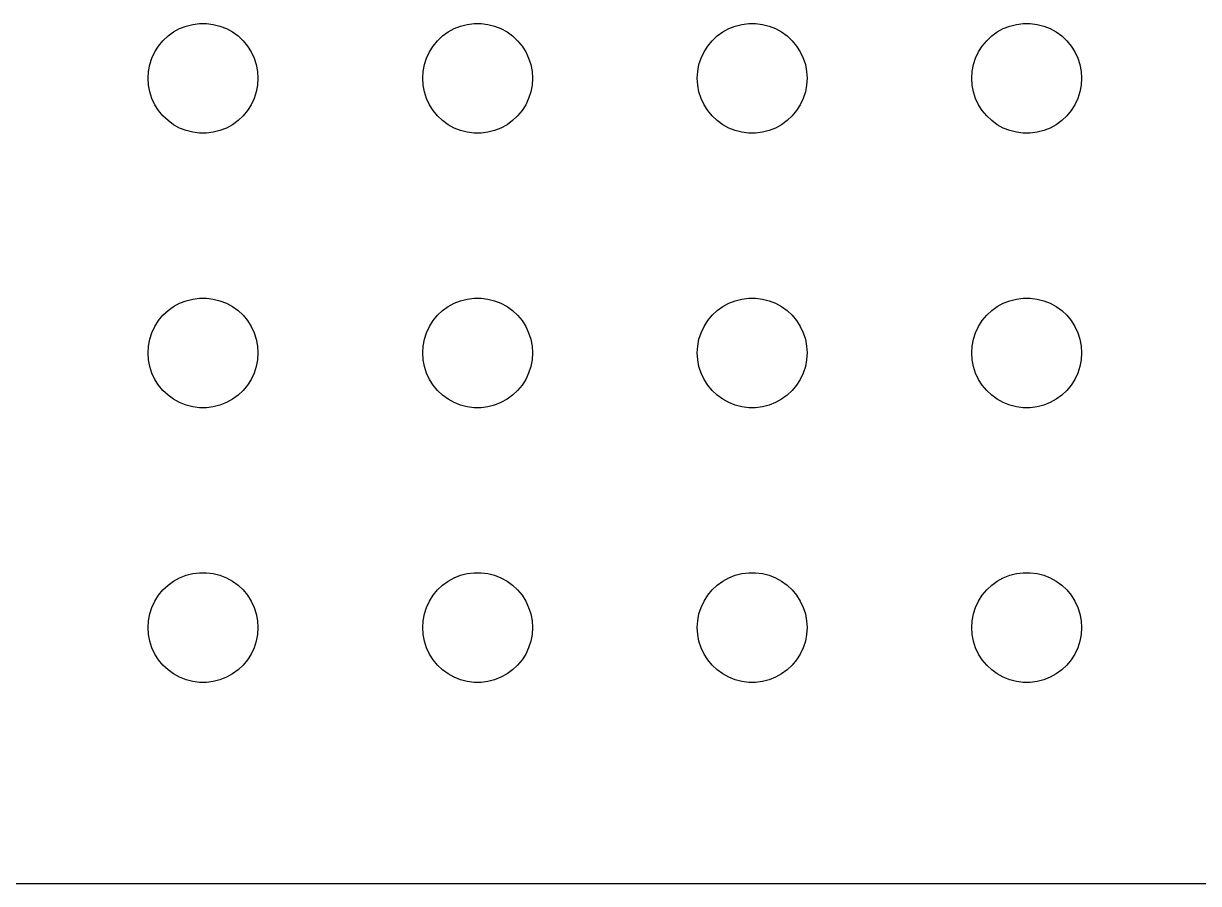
# Model space of a CAD drawing. Header units: metres. Extents: x -134 to 134, y 518 to 1078.
# Drawn here: x -102.4 to -70.31, y 974.01 to 997.5 of the extents above; entities that cross this region are included whole.
import ezdxf

# ---------------------------------------------------------------- set-up
doc = ezdxf.new("R2010")
doc.units = ezdxf.units.M

msp = doc.modelspace()

# ---------------------------------------------------------------- linework, layer by layer
for p, q in [((-98.4561, 997.156), (-98.3037, 997.266)), ((-98.3037, 997.266), (-98.1387, 997.357)), ((-98.1387, 997.357), (-97.9635, 997.427)), ((-97.9635, 997.427), (-97.7811, 997.473)), ((-97.7811, 997.473), (-97.5942, 997.497)), ((-97.5942, 997.497), (-97.4058, 997.497)), ((-97.4058, 997.497), (-97.2189, 997.473)), ((-97.2189, 997.473), (-97.0365, 997.427)), ((-97.0365, 997.427), (-96.8613, 997.357)), ((-96.8613, 997.357), (-96.6963, 997.266)), ((-96.6963, 997.266), (-96.5439, 997.156)), ((-90.9561, 997.156), (-90.8037, 997.266)), ((-90.8037, 997.266), (-90.6387, 997.357)), ((-90.6387, 997.357), (-90.4635, 997.427)), ((-90.4635, 997.427), (-90.2811, 997.473)), ((-90.2811, 997.473), (-90.0942, 997.497)), ((-90.0942, 997.497), (-89.9058, 997.497)), ((-89.9058, 997.497), (-89.7189, 997.473)), ((-89.7189, 997.473), (-89.5365, 997.427)), ((-89.5365, 997.427), (-89.3613, 997.357)), ((-89.3613, 997.357), (-89.1963, 997.266)), ((-89.1963, 997.266), (-89.0439, 997.156)), ((-83.4561, 997.156), (-83.3037, 997.266)), ((-83.3037, 997.266), (-83.1387, 997.357)), ((-83.1387, 997.357), (-82.9635, 997.427)), ((-82.9635, 997.427), (-82.7811, 997.473)), ((-82.7811, 997.473), (-82.5942, 997.497)), ((-82.5942, 997.497), (-82.4058, 997.497)), ((-82.4058, 997.497), (-82.2189, 997.473)), ((-82.2189, 997.473), (-82.0365, 997.427)), ((-82.0365, 997.427), (-81.8613, 997.357)), ((-81.8613, 997.357), (-81.6963, 997.266)), ((-81.6963, 997.266), (-81.5439, 997.156)), ((-75.9561, 997.156), (-75.8037, 997.266)), ((-75.8037, 997.266), (-75.6387, 997.357)), ((-75.6387, 997.357), (-75.4635, 997.427)), ((-75.4635, 997.427), (-75.2811, 997.473)), ((-75.2811, 997.473), (-75.0942, 997.497)), ((-75.0942, 997.497), (-74.9058, 997.497)), ((-74.9058, 997.497), (-74.7189, 997.473)), ((-74.7189, 997.473), (-74.5365, 997.427)), ((-74.5365, 997.427), (-74.3613, 997.357)), ((-74.3613, 997.357), (-74.1963, 997.266)), ((-74.1963, 997.266), (-74.0439, 997.156)), ((-98.7135, 996.882), (-98.5934, 997.027)), ((-98.5934, 997.027), (-98.4561, 997.156)), ((-96.5439, 997.156), (-96.4065, 997.027)), ((-96.4065, 997.027), (-96.2865, 996.882)), ((-91.2135, 996.882), (-91.0934, 997.027)), ((-91.0934, 997.027), (-90.9561, 997.156)), ((-89.0439, 997.156), (-88.9065, 997.027)), ((-88.9065, 997.027), (-88.7865, 996.882)), ((-83.7135, 996.882), (-83.5934, 997.027)), ((-83.5934, 997.027), (-83.4561, 997.156)), ((-81.5439, 997.156), (-81.4065, 997.027)), ((-81.4065, 997.027), (-81.2865, 996.882)), ((-76.2135, 996.882), (-76.0934, 997.027)), ((-76.0934, 997.027), (-75.9561, 997.156)), ((-74.0439, 997.156), (-73.9065, 997.027)), ((-73.9065, 997.027), (-73.7865, 996.882)), ((-98.8947, 996.552), (-98.8145, 996.723)), ((-98.8145, 996.723), (-98.7135, 996.882)), ((-96.2865, 996.882), (-96.1855, 996.723)), ((-96.1855, 996.723), (-96.1053, 996.552)), ((-91.3947, 996.552), (-91.3145, 996.723)), ((-91.3145, 996.723), (-91.2135, 996.882)), ((-88.7865, 996.882), (-88.6855, 996.723)), ((-88.6855, 996.723), (-88.6053, 996.552)), ((-83.8947, 996.552), (-83.8145, 996.723)), ((-83.8145, 996.723), (-83.7135, 996.882)), ((-81.2865, 996.882), (-81.1855, 996.723)), ((-81.1855, 996.723), (-81.1053, 996.552)), ((-76.3947, 996.552), (-76.3145, 996.723)), ((-76.3145, 996.723), (-76.2135, 996.882)), ((-73.7865, 996.882), (-73.6855, 996.723)), ((-73.6855, 996.723), (-73.6053, 996.552)), ((-98.9882, 996.188), (-98.9529, 996.373)), ((-98.9529, 996.373), (-98.8947, 996.552)), ((-96.1053, 996.552), (-96.0471, 996.373)), ((-96.0471, 996.373), (-96.0118, 996.188)), ((-91.4882, 996.188), (-91.4529, 996.373)), ((-91.4529, 996.373), (-91.3947, 996.552)), ((-88.6053, 996.552), (-88.5471, 996.373)), ((-88.5471, 996.373), (-88.5118, 996.188)), ((-83.9882, 996.188), (-83.9529, 996.373)), ((-83.9529, 996.373), (-83.8947, 996.552)), ((-81.1053, 996.552), (-81.0471, 996.373)), ((-81.0471, 996.373), (-81.0118, 996.188)), ((-76.4882, 996.188), (-76.4529, 996.373)), ((-76.4529, 996.373), (-76.3947, 996.552)), ((-73.6053, 996.552), (-73.5471, 996.373)), ((-73.5471, 996.373), (-73.5118, 996.188)), ((-99, 996), (-98.9882, 996.188)), ((-98.9882, 995.812), (-99, 996)), ((-96.0118, 996.188), (-96, 996)), ((-96, 996), (-96.0118, 995.812)), ((-91.5, 996), (-91.4882, 996.188)), ((-91.4882, 995.812), (-91.5, 996)), ((-88.5118, 996.188), (-88.5, 996)), ((-88.5, 996), (-88.5118, 995.812)), ((-84, 996), (-83.9882, 996.188)), ((-83.9882, 995.812), (-84, 996)), ((-81.0118, 996.188), (-81, 996)), ((-81, 996), (-81.0118, 995.812)), ((-76.5, 996), (-76.4882, 996.188)), ((-76.4882, 995.812), (-76.5, 996)), ((-73.5118, 996.188), (-73.5, 996)), ((-73.5, 996), (-73.5118, 995.812)), ((-98.9529, 995.627), (-98.9882, 995.812)), ((-98.8947, 995.448), (-98.9529, 995.627)), ((-96.0471, 995.627), (-96.1053, 995.448)), ((-96.0118, 995.812), (-96.0471, 995.627)), ((-91.4529, 995.627), (-91.4882, 995.812)), ((-91.3947, 995.448), (-91.4529, 995.627)), ((-88.5471, 995.627), (-88.6053, 995.448)), ((-88.5118, 995.812), (-88.5471, 995.627)), ((-83.9529, 995.627), (-83.9882, 995.812)), ((-83.8947, 995.448), (-83.9529, 995.627)), ((-81.0471, 995.627), (-81.1053, 995.448)), ((-81.0118, 995.812), (-81.0471, 995.627)), ((-76.4529, 995.627), (-76.4882, 995.812)), ((-76.3947, 995.448), (-76.4529, 995.627)), ((-73.5471, 995.627), (-73.6053, 995.448)), ((-73.5118, 995.812), (-73.5471, 995.627)), ((-98.8145, 995.277), (-98.8947, 995.448)), ((-96.1053, 995.448), (-96.1855, 995.277)), ((-91.3145, 995.277), (-91.3947, 995.448)), ((-88.6053, 995.448), (-88.6855, 995.277)), ((-83.8145, 995.277), (-83.8947, 995.448)), ((-81.1053, 995.448), (-81.1855, 995.277)), ((-76.3145, 995.277), (-76.3947, 995.448)), ((-73.6053, 995.448), (-73.6855, 995.277)), ((-98.7135, 995.118), (-98.8145, 995.277)), ((-98.5934, 994.973), (-98.7135, 995.118)), ((-96.2865, 995.118), (-96.4065, 994.973)), ((-96.1855, 995.277), (-96.2865, 995.118)), ((-91.2135, 995.118), (-91.3145, 995.277)), ((-91.0934, 994.973), (-91.2135, 995.118)), ((-88.7865, 995.118), (-88.9065, 994.973)), ((-88.6855, 995.277), (-88.7865, 995.118)), ((-83.7135, 995.118), (-83.8145, 995.277)), ((-83.5934, 994.973), (-83.7135, 995.118)), ((-81.2865, 995.118), (-81.4065, 994.973)), ((-81.1855, 995.277), (-81.2865, 995.118)), ((-76.2135, 995.118), (-76.3145, 995.277)), ((-76.0934, 994.973), (-76.2135, 995.118)), ((-73.7865, 995.118), (-73.9065, 994.973)), ((-73.6855, 995.277), (-73.7865, 995.118)), ((-98.4561, 994.844), (-98.5934, 994.973)), ((-98.3037, 994.734), (-98.4561, 994.844)), ((-98.1387, 994.643), (-98.3037, 994.734)), ((-96.6963, 994.734), (-96.8613, 994.643)), ((-96.5439, 994.844), (-96.6963, 994.734)), ((-96.4065, 994.973), (-96.5439, 994.844)), ((-90.9561, 994.844), (-91.0934, 994.973)), ((-90.8037, 994.734), (-90.9561, 994.844)), ((-90.6387, 994.643), (-90.8037, 994.734)), ((-89.1963, 994.734), (-89.3613, 994.643)), ((-89.0439, 994.844), (-89.1963, 994.734)), ((-88.9065, 994.973), (-89.0439, 994.844)), ((-83.4561, 994.844), (-83.5934, 994.973)), ((-83.3037, 994.734), (-83.4561, 994.844)), ((-83.1387, 994.643), (-83.3037, 994.734)), ((-81.6963, 994.734), (-81.8613, 994.643)), ((-81.5439, 994.844), (-81.6963, 994.734)), ((-81.4065, 994.973), (-81.5439, 994.844)), ((-75.9561, 994.844), (-76.0934, 994.973)), ((-75.8037, 994.734), (-75.9561, 994.844)), ((-75.6387, 994.643), (-75.8037, 994.734)), ((-74.1963, 994.734), (-74.3613, 994.643)), ((-74.0439, 994.844), (-74.1963, 994.734)), ((-73.9065, 994.973), (-74.0439, 994.844)), ((-97.9635, 994.573), (-98.1387, 994.643)), ((-97.7811, 994.527), (-97.9635, 994.573)), ((-97.5942, 994.503), (-97.7811, 994.527)), ((-97.4058, 994.503), (-97.5942, 994.503)), ((-97.2189, 994.527), (-97.4058, 994.503)), ((-97.0365, 994.573), (-97.2189, 994.527)), ((-96.8613, 994.643), (-97.0365, 994.573)), ((-90.4635, 994.573), (-90.6387, 994.643)), ((-90.2811, 994.527), (-90.4635, 994.573)), ((-90.0942, 994.503), (-90.2811, 994.527)), ((-89.9058, 994.503), (-90.0942, 994.503)), ((-89.7189, 994.527), (-89.9058, 994.503)), ((-89.5365, 994.573), (-89.7189, 994.527)), ((-89.3613, 994.643), (-89.5365, 994.573)), ((-82.9635, 994.573), (-83.1387, 994.643)), ((-82.7811, 994.527), (-82.9635, 994.573)), ((-82.5942, 994.503), (-82.7811, 994.527)), ((-82.4058, 994.503), (-82.5942, 994.503)), ((-82.2189, 994.527), (-82.4058, 994.503)), ((-82.0365, 994.573), (-82.2189, 994.527)), ((-81.8613, 994.643), (-82.0365, 994.573)), ((-75.4635, 994.573), (-75.6387, 994.643)), ((-75.2811, 994.527), (-75.4635, 994.573)), ((-75.0942, 994.503), (-75.2811, 994.527)), ((-74.9058, 994.503), (-75.0942, 994.503)), ((-74.7189, 994.527), (-74.9058, 994.503)), ((-74.5365, 994.573), (-74.7189, 994.527)), ((-74.3613, 994.643), (-74.5365, 994.573)), ((-98.3037, 989.766), (-98.1387, 989.857)), ((-98.1387, 989.857), (-97.9635, 989.927)), ((-97.9635, 989.927), (-97.7811, 989.973)), ((-97.7811, 989.973), (-97.5942, 989.997)), ((-97.5942, 989.997), (-97.4058, 989.997)), ((-97.4058, 989.997), (-97.2189, 989.973)), ((-97.2189, 989.973), (-97.0365, 989.927)), ((-97.0365, 989.927), (-96.8613, 989.857)), ((-96.8613, 989.857), (-96.6963, 989.766)), ((-90.8037, 989.766), (-90.6387, 989.857)), ((-90.6387, 989.857), (-90.4635, 989.927)), ((-90.4635, 989.927), (-90.2811, 989.973)), ((-90.2811, 989.973), (-90.0942, 989.997)), ((-90.0942, 989.997), (-89.9058, 989.997)), ((-89.9058, 989.997), (-89.7189, 989.973)), ((-89.7189, 989.973), (-89.5365, 989.927)), ((-89.5365, 989.927), (-89.3613, 989.857)), ((-89.3613, 989.857), (-89.1963, 989.766)), ((-83.3037, 989.766), (-83.1387, 989.857)), ((-83.1387, 989.857), (-82.9635, 989.927)), ((-82.9635, 989.927), (-82.7811, 989.973)), ((-82.7811, 989.973), (-82.5942, 989.997)), ((-82.5942, 989.997), (-82.4058, 989.997)), ((-82.4058, 989.997), (-82.2189, 989.973)), ((-82.2189, 989.973), (-82.0365, 989.927)), ((-82.0365, 989.927), (-81.8613, 989.857)), ((-81.8613, 989.857), (-81.6963, 989.766)), ((-75.8037, 989.766), (-75.6387, 989.857)), ((-75.6387, 989.857), (-75.4635, 989.927)), ((-75.4635, 989.927), (-75.2811, 989.973)), ((-75.2811, 989.973), (-75.0942, 989.997)), ((-75.0942, 989.997), (-74.9058, 989.997)), ((-74.9058, 989.997), (-74.7189, 989.973)), ((-74.7189, 989.973), (-74.5365, 989.927)), ((-74.5365, 989.927), (-74.3613, 989.857)), ((-74.3613, 989.857), (-74.1963, 989.766)), ((-98.5934, 989.527), (-98.4561, 989.656)), ((-98.4561, 989.656), (-98.3037, 989.766)), ((-96.6963, 989.766), (-96.5439, 989.656)), ((-96.5439, 989.656), (-96.4065, 989.527)), ((-91.0934, 989.527), (-90.9561, 989.656)), ((-90.9561, 989.656), (-90.8037, 989.766)), ((-89.1963, 989.766), (-89.0439, 989.656)), ((-89.0439, 989.656), (-88.9065, 989.527)), ((-83.5934, 989.527), (-83.4561, 989.656)), ((-83.4561, 989.656), (-83.3037, 989.766)), ((-81.6963, 989.766), (-81.5439, 989.656)), ((-81.5439, 989.656), (-81.4065, 989.527)), ((-76.0934, 989.527), (-75.9561, 989.656)), ((-75.9561, 989.656), (-75.8037, 989.766)), ((-74.1963, 989.766), (-74.0439, 989.656)), ((-74.0439, 989.656), (-73.9065, 989.527)), ((-98.8947, 989.052), (-98.8145, 989.223)), ((-98.8145, 989.223), (-98.7135, 989.382)), ((-98.7135, 989.382), (-98.5934, 989.527)), ((-96.4065, 989.527), (-96.2865, 989.382)), ((-96.2865, 989.382), (-96.1855, 989.223)), ((-96.1855, 989.223), (-96.1053, 989.052)), ((-91.3947, 989.052), (-91.3145, 989.223)), ((-91.3145, 989.223), (-91.2135, 989.382)), ((-91.2135, 989.382), (-91.0934, 989.527)), ((-88.9065, 989.527), (-88.7865, 989.382)), ((-88.7865, 989.382), (-88.6855, 989.223)), ((-88.6855, 989.223), (-88.6053, 989.052)), ((-83.8947, 989.052), (-83.8145, 989.223)), ((-83.8145, 989.223), (-83.7135, 989.382)), ((-83.7135, 989.382), (-83.5934, 989.527)), ((-81.4065, 989.527), (-81.2865, 989.382)), ((-81.2865, 989.382), (-81.1855, 989.223)), ((-81.1855, 989.223), (-81.1053, 989.052)), ((-76.3947, 989.052), (-76.3145, 989.223)), ((-76.3145, 989.223), (-76.2135, 989.382)), ((-76.2135, 989.382), (-76.0934, 989.527)), ((-73.9065, 989.527), (-73.7865, 989.382)), ((-73.7865, 989.382), (-73.6855, 989.223)), ((-73.6855, 989.223), (-73.6053, 989.052)), ((-98.9529, 988.873), (-98.8947, 989.052)), ((-96.1053, 989.052), (-96.0471, 988.873)), ((-91.4529, 988.873), (-91.3947, 989.052)), ((-88.6053, 989.052), (-88.5471, 988.873)), ((-83.9529, 988.873), (-83.8947, 989.052)), ((-81.1053, 989.052), (-81.0471, 988.873)), ((-76.4529, 988.873), (-76.3947, 989.052)), ((-73.6053, 989.052), (-73.5471, 988.873)), ((-99, 988.5), (-98.9882, 988.688)), ((-98.9882, 988.688), (-98.9529, 988.873)), ((-96.0471, 988.873), (-96.0118, 988.688)), ((-96.0118, 988.688), (-96, 988.5)), ((-91.5, 988.5), (-91.4882, 988.688)), ((-91.4882, 988.688), (-91.4529, 988.873)), ((-88.5471, 988.873), (-88.5118, 988.688)), ((-88.5118, 988.688), (-88.5, 988.5)), ((-84, 988.5), (-83.9882, 988.688)), ((-83.9882, 988.688), (-83.9529, 988.873)), ((-81.0471, 988.873), (-81.0118, 988.688)), ((-81.0118, 988.688), (-81, 988.5)), ((-76.5, 988.5), (-76.4882, 988.688)), ((-76.4882, 988.688), (-76.4529, 988.873)), ((-73.5471, 988.873), (-73.5118, 988.688)), ((-73.5118, 988.688), (-73.5, 988.5)), ((-98.9882, 988.312), (-99, 988.5)), ((-98.9529, 988.127), (-98.9882, 988.312)), ((-96.0118, 988.312), (-96.0471, 988.127)), ((-96, 988.5), (-96.0118, 988.312)), ((-91.4882, 988.312), (-91.5, 988.5)), ((-91.4529, 988.127), (-91.4882, 988.312)), ((-88.5118, 988.312), (-88.5471, 988.127)), ((-88.5, 988.5), (-88.5118, 988.312)), ((-83.9882, 988.312), (-84, 988.5)), ((-83.9529, 988.127), (-83.9882, 988.312)), ((-81.0118, 988.312), (-81.0471, 988.127)), ((-81, 988.5), (-81.0118, 988.312)), ((-76.4882, 988.312), (-76.5, 988.5)), ((-76.4529, 988.127), (-76.4882, 988.312)), ((-73.5118, 988.312), (-73.5471, 988.127)), ((-73.5, 988.5), (-73.5118, 988.312)), ((-98.8947, 987.948), (-98.9529, 988.127)), ((-98.8145, 987.777), (-98.8947, 987.948)), ((-96.1053, 987.948), (-96.1855, 987.777)), ((-96.0471, 988.127), (-96.1053, 987.948)), ((-91.3947, 987.948), (-91.4529, 988.127)), ((-91.3145, 987.777), (-91.3947, 987.948)), ((-88.6053, 987.948), (-88.6855, 987.777)), ((-88.5471, 988.127), (-88.6053, 987.948)), ((-83.8947, 987.948), (-83.9529, 988.127)), ((-83.8145, 987.777), (-83.8947, 987.948)), ((-81.1053, 987.948), (-81.1855, 987.777)), ((-81.0471, 988.127), (-81.1053, 987.948)), ((-76.3947, 987.948), (-76.4529, 988.127)), ((-76.3145, 987.777), (-76.3947, 987.948)), ((-73.6053, 987.948), (-73.6855, 987.777)), ((-73.5471, 988.127), (-73.6053, 987.948)), ((-98.7135, 987.618), (-98.8145, 987.777)), ((-98.5934, 987.473), (-98.7135, 987.618)), ((-96.2865, 987.618), (-96.4065, 987.473)), ((-96.1855, 987.777), (-96.2865, 987.618)), ((-91.2135, 987.618), (-91.3145, 987.777)), ((-91.0934, 987.473), (-91.2135, 987.618)), ((-88.7865, 987.618), (-88.9065, 987.473)), ((-88.6855, 987.777), (-88.7865, 987.618)), ((-83.7135, 987.618), (-83.8145, 987.777)), ((-83.5934, 987.473), (-83.7135, 987.618)), ((-81.2865, 987.618), (-81.4065, 987.473)), ((-81.1855, 987.777), (-81.2865, 987.618)), ((-76.2135, 987.618), (-76.3145, 987.777)), ((-76.0934, 987.473), (-76.2135, 987.618)), ((-73.7865, 987.618), (-73.9065, 987.473)), ((-73.6855, 987.777), (-73.7865, 987.618)), ((-98.4561, 987.344), (-98.5934, 987.473)), ((-98.3037, 987.234), (-98.4561, 987.344)), ((-96.5439, 987.344), (-96.6963, 987.234)), ((-96.4065, 987.473), (-96.5439, 987.344)), ((-90.9561, 987.344), (-91.0934, 987.473)), ((-90.8037, 987.234), (-90.9561, 987.344)), ((-89.0439, 987.344), (-89.1963, 987.234)), ((-88.9065, 987.473), (-89.0439, 987.344)), ((-83.4561, 987.344), (-83.5934, 987.473)), ((-83.3037, 987.234), (-83.4561, 987.344)), ((-81.5439, 987.344), (-81.6963, 987.234)), ((-81.4065, 987.473), (-81.5439, 987.344)), ((-75.9561, 987.344), (-76.0934, 987.473)), ((-75.8037, 987.234), (-75.9561, 987.344)), ((-74.0439, 987.344), (-74.1963, 987.234)), ((-73.9065, 987.473), (-74.0439, 987.344)), ((-98.1387, 987.143), (-98.3037, 987.234)), ((-97.9635, 987.073), (-98.1387, 987.143)), ((-97.7811, 987.027), (-97.9635, 987.073)), ((-97.5942, 987.003), (-97.7811, 987.027)), ((-97.4058, 987.003), (-97.5942, 987.003)), ((-97.2189, 987.027), (-97.4058, 987.003)), ((-97.0365, 987.073), (-97.2189, 987.027)), ((-96.8613, 987.143), (-97.0365, 987.073)), ((-96.6963, 987.234), (-96.8613, 987.143)), ((-90.6387, 987.143), (-90.8037, 987.234)), ((-90.4635, 987.073), (-90.6387, 987.143)), ((-90.2811, 987.027), (-90.4635, 987.073)), ((-90.0942, 987.003), (-90.2811, 987.027)), ((-89.9058, 987.003), (-90.0942, 987.003)), ((-89.7189, 987.027), (-89.9058, 987.003)), ((-89.5365, 987.073), (-89.7189, 987.027)), ((-89.3613, 987.143), (-89.5365, 987.073)), ((-89.1963, 987.234), (-89.3613, 987.143)), ((-83.1387, 987.143), (-83.3037, 987.234)), ((-82.9635, 987.073), (-83.1387, 987.143)), ((-82.7811, 987.027), (-82.9635, 987.073)), ((-82.5942, 987.003), (-82.7811, 987.027)), ((-82.4058, 987.003), (-82.5942, 987.003)), ((-82.2189, 987.027), (-82.4058, 987.003)), ((-82.0365, 987.073), (-82.2189, 987.027)), ((-81.8613, 987.143), (-82.0365, 987.073)), ((-81.6963, 987.234), (-81.8613, 987.143)), ((-75.6387, 987.143), (-75.8037, 987.234)), ((-75.4635, 987.073), (-75.6387, 987.143)), ((-75.2811, 987.027), (-75.4635, 987.073)), ((-75.0942, 987.003), (-75.2811, 987.027)), ((-74.9058, 987.003), (-75.0942, 987.003)), ((-74.7189, 987.027), (-74.9058, 987.003)), ((-74.5365, 987.073), (-74.7189, 987.027)), ((-74.3613, 987.143), (-74.5365, 987.073)), ((-74.1963, 987.234), (-74.3613, 987.143)), ((-97.9635, 982.427), (-97.7811, 982.473)), ((-97.7811, 982.473), (-97.5942, 982.497)), ((-97.5942, 982.497), (-97.4058, 982.497)), ((-97.4058, 982.497), (-97.2189, 982.473)), ((-97.2189, 982.473), (-97.0365, 982.427)), ((-90.4635, 982.427), (-90.2811, 982.473)), ((-90.2811, 982.473), (-90.0942, 982.497)), ((-90.0942, 982.497), (-89.9058, 982.497)), ((-89.9058, 982.497), (-89.7189, 982.473)), ((-89.7189, 982.473), (-89.5365, 982.427)), ((-82.9635, 982.427), (-82.7811, 982.473)), ((-82.7811, 982.473), (-82.5942, 982.497)), ((-82.5942, 982.497), (-82.4058, 982.497)), ((-82.4058, 982.497), (-82.2189, 982.473)), ((-82.2189, 982.473), (-82.0365, 982.427)), ((-75.4635, 982.427), (-75.2811, 982.473)), ((-75.2811, 982.473), (-75.0942, 982.497)), ((-75.0942, 982.497), (-74.9058, 982.497)), ((-74.9058, 982.497), (-74.7189, 982.473)), ((-74.7189, 982.473), (-74.5365, 982.427)), ((-98.5934, 982.027), (-98.4561, 982.156)), ((-98.4561, 982.156), (-98.3037, 982.266)), ((-98.3037, 982.266), (-98.1387, 982.357)), ((-98.1387, 982.357), (-97.9635, 982.427)), ((-97.0365, 982.427), (-96.8613, 982.357)), ((-96.8613, 982.357), (-96.6963, 982.266)), ((-96.6963, 982.266), (-96.5439, 982.156)), ((-96.5439, 982.156), (-96.4065, 982.027)), ((-91.0934, 982.027), (-90.9561, 982.156)), ((-90.9561, 982.156), (-90.8037, 982.266)), ((-90.8037, 982.266), (-90.6387, 982.357)), ((-90.6387, 982.357), (-90.4635, 982.427)), ((-89.5365, 982.427), (-89.3613, 982.357)), ((-89.3613, 982.357), (-89.1963, 982.266)), ((-89.1963, 982.266), (-89.0439, 982.156)), ((-89.0439, 982.156), (-88.9065, 982.027)), ((-83.5934, 982.027), (-83.4561, 982.156)), ((-83.4561, 982.156), (-83.3037, 982.266)), ((-83.3037, 982.266), (-83.1387, 982.357)), ((-83.1387, 982.357), (-82.9635, 982.427)), ((-82.0365, 982.427), (-81.8613, 982.357)), ((-81.8613, 982.357), (-81.6963, 982.266)), ((-81.6963, 982.266), (-81.5439, 982.156)), ((-81.5439, 982.156), (-81.4065, 982.027)), ((-76.0934, 982.027), (-75.9561, 982.156)), ((-75.9561, 982.156), (-75.8037, 982.266)), ((-75.8037, 982.266), (-75.6387, 982.357)), ((-75.6387, 982.357), (-75.4635, 982.427)), ((-74.5365, 982.427), (-74.3613, 982.357)), ((-74.3613, 982.357), (-74.1963, 982.266)), ((-74.1963, 982.266), (-74.0439, 982.156)), ((-74.0439, 982.156), (-73.9065, 982.027)), ((-98.8145, 981.723), (-98.7135, 981.882)), ((-98.7135, 981.882), (-98.5934, 982.027)), ((-96.4065, 982.027), (-96.2865, 981.882)), ((-96.2865, 981.882), (-96.1855, 981.723)), ((-91.3145, 981.723), (-91.2135, 981.882)), ((-91.2135, 981.882), (-91.0934, 982.027)), ((-88.9065, 982.027), (-88.7865, 981.882)), ((-88.7865, 981.882), (-88.6855, 981.723)), ((-83.8145, 981.723), (-83.7135, 981.882)), ((-83.7135, 981.882), (-83.5934, 982.027)), ((-81.4065, 982.027), (-81.2865, 981.882)), ((-81.2865, 981.882), (-81.1855, 981.723)), ((-76.3145, 981.723), (-76.2135, 981.882)), ((-76.2135, 981.882), (-76.0934, 982.027)), ((-73.9065, 982.027), (-73.7865, 981.882)), ((-73.7865, 981.882), (-73.6855, 981.723)), ((-98.9529, 981.373), (-98.8947, 981.552)), ((-98.8947, 981.552), (-98.8145, 981.723)), ((-96.1855, 981.723), (-96.1053, 981.552)), ((-96.1053, 981.552), (-96.0471, 981.373)), ((-91.4529, 981.373), (-91.3947, 981.552)), ((-91.3947, 981.552), (-91.3145, 981.723)), ((-88.6855, 981.723), (-88.6053, 981.552)), ((-88.6053, 981.552), (-88.5471, 981.373)), ((-83.9529, 981.373), (-83.8947, 981.552)), ((-83.8947, 981.552), (-83.8145, 981.723)), ((-81.1855, 981.723), (-81.1053, 981.552)), ((-81.1053, 981.552), (-81.0471, 981.373)), ((-76.4529, 981.373), (-76.3947, 981.552)), ((-76.3947, 981.552), (-76.3145, 981.723)), ((-73.6855, 981.723), (-73.6053, 981.552)), ((-73.6053, 981.552), (-73.5471, 981.373)), ((-99, 981), (-98.9882, 981.188)), ((-98.9882, 981.188), (-98.9529, 981.373)), ((-96.0471, 981.373), (-96.0118, 981.188)), ((-96.0118, 981.188), (-96, 981)), ((-91.5, 981), (-91.4882, 981.188)), ((-91.4882, 981.188), (-91.4529, 981.373)), ((-88.5471, 981.373), (-88.5118, 981.188)), ((-88.5118, 981.188), (-88.5, 981)), ((-84, 981), (-83.9882, 981.188)), ((-83.9882, 981.188), (-83.9529, 981.373)), ((-81.0471, 981.373), (-81.0118, 981.188)), ((-81.0118, 981.188), (-81, 981)), ((-76.5, 981), (-76.4882, 981.188)), ((-76.4882, 981.188), (-76.4529, 981.373)), ((-73.5471, 981.373), (-73.5118, 981.188)), ((-73.5118, 981.188), (-73.5, 981)), ((-98.9882, 980.812), (-99, 981)), ((-96, 981), (-96.0118, 980.812)), ((-91.4882, 980.812), (-91.5, 981)), ((-88.5, 981), (-88.5118, 980.812)), ((-83.9882, 980.812), (-84, 981)), ((-81, 981), (-81.0118, 980.812)), ((-76.4882, 980.812), (-76.5, 981)), ((-73.5, 981), (-73.5118, 980.812)), ((-98.9529, 980.627), (-98.9882, 980.812)), ((-98.8947, 980.448), (-98.9529, 980.627)), ((-96.0471, 980.627), (-96.1053, 980.448)), ((-96.0118, 980.812), (-96.0471, 980.627)), ((-91.4529, 980.627), (-91.4882, 980.812)), ((-91.3947, 980.448), (-91.4529, 980.627)), ((-88.5471, 980.627), (-88.6053, 980.448)), ((-88.5118, 980.812), (-88.5471, 980.627)), ((-83.9529, 980.627), (-83.9882, 980.812)), ((-83.8947, 980.448), (-83.9529, 980.627)), ((-81.0471, 980.627), (-81.1053, 980.448)), ((-81.0118, 980.812), (-81.0471, 980.627)), ((-76.4529, 980.627), (-76.4882, 980.812)), ((-76.3947, 980.448), (-76.4529, 980.627)), ((-73.5471, 980.627), (-73.6053, 980.448)), ((-73.5118, 980.812), (-73.5471, 980.627)), ((-98.8145, 980.277), (-98.8947, 980.448)), ((-98.7135, 980.118), (-98.8145, 980.277)), ((-96.1855, 980.277), (-96.2865, 980.118)), ((-96.1053, 980.448), (-96.1855, 980.277)), ((-91.3145, 980.277), (-91.3947, 980.448)), ((-91.2135, 980.118), (-91.3145, 980.277)), ((-88.6855, 980.277), (-88.7865, 980.118)), ((-88.6053, 980.448), (-88.6855, 980.277)), ((-83.8145, 980.277), (-83.8947, 980.448)), ((-83.7135, 980.118), (-83.8145, 980.277)), ((-81.1855, 980.277), (-81.2865, 980.118)), ((-81.1053, 980.448), (-81.1855, 980.277)), ((-76.3145, 980.277), (-76.3947, 980.448)), ((-76.2135, 980.118), (-76.3145, 980.277)), ((-73.6855, 980.277), (-73.7865, 980.118)), ((-73.6053, 980.448), (-73.6855, 980.277)), ((-98.5934, 979.973), (-98.7135, 980.118)), ((-98.4561, 979.844), (-98.5934, 979.973)), ((-96.4065, 979.973), (-96.5439, 979.844)), ((-96.2865, 980.118), (-96.4065, 979.973)), ((-91.0934, 979.973), (-91.2135, 980.118)), ((-90.9561, 979.844), (-91.0934, 979.973)), ((-88.9065, 979.973), (-89.0439, 979.844)), ((-88.7865, 980.118), (-88.9065, 979.973)), ((-83.5934, 979.973), (-83.7135, 980.118)), ((-83.4561, 979.844), (-83.5934, 979.973)), ((-81.4065, 979.973), (-81.5439, 979.844)), ((-81.2865, 980.118), (-81.4065, 979.973)), ((-76.0934, 979.973), (-76.2135, 980.118)), ((-75.9561, 979.844), (-76.0934, 979.973)), ((-73.9065, 979.973), (-74.0439, 979.844)), ((-73.7865, 980.118), (-73.9065, 979.973)), ((-98.3037, 979.734), (-98.4561, 979.844)), ((-98.1387, 979.643), (-98.3037, 979.734)), ((-97.9635, 979.573), (-98.1387, 979.643)), ((-96.8613, 979.643), (-97.0365, 979.573)), ((-96.6963, 979.734), (-96.8613, 979.643)), ((-96.5439, 979.844), (-96.6963, 979.734)), ((-90.8037, 979.734), (-90.9561, 979.844)), ((-90.6387, 979.643), (-90.8037, 979.734)), ((-90.4635, 979.573), (-90.6387, 979.643)), ((-89.3613, 979.643), (-89.5365, 979.573)), ((-89.1963, 979.734), (-89.3613, 979.643)), ((-89.0439, 979.844), (-89.1963, 979.734)), ((-83.3037, 979.734), (-83.4561, 979.844)), ((-83.1387, 979.643), (-83.3037, 979.734)), ((-82.9635, 979.573), (-83.1387, 979.643)), ((-81.8613, 979.643), (-82.0365, 979.573)), ((-81.6963, 979.734), (-81.8613, 979.643)), ((-81.5439, 979.844), (-81.6963, 979.734)), ((-75.8037, 979.734), (-75.9561, 979.844)), ((-75.6387, 979.643), (-75.8037, 979.734)), ((-75.4635, 979.573), (-75.6387, 979.643)), ((-74.3613, 979.643), (-74.5365, 979.573)), ((-74.1963, 979.734), (-74.3613, 979.643)), ((-74.0439, 979.844), (-74.1963, 979.734)), ((-97.7811, 979.527), (-97.9635, 979.573)), ((-97.5942, 979.503), (-97.7811, 979.527)), ((-97.4058, 979.503), (-97.5942, 979.503)), ((-97.2189, 979.527), (-97.4058, 979.503)), ((-97.0365, 979.573), (-97.2189, 979.527)), ((-90.2811, 979.527), (-90.4635, 979.573)), ((-90.0942, 979.503), (-90.2811, 979.527)), ((-89.9058, 979.503), (-90.0942, 979.503)), ((-89.7189, 979.527), (-89.9058, 979.503)), ((-89.5365, 979.573), (-89.7189, 979.527)), ((-82.7811, 979.527), (-82.9635, 979.573)), ((-82.5942, 979.503), (-82.7811, 979.527)), ((-82.4058, 979.503), (-82.5942, 979.503)), ((-82.2189, 979.527), (-82.4058, 979.503)), ((-82.0365, 979.573), (-82.2189, 979.527)), ((-75.2811, 979.527), (-75.4635, 979.573)), ((-75.0942, 979.503), (-75.2811, 979.527)), ((-74.9058, 979.503), (-75.0942, 979.503)), ((-74.7189, 979.527), (-74.9058, 979.503)), ((-74.5365, 979.573), (-74.7189, 979.527)), ((-129.814, 974.01), (129.814, 974.01))]:
    msp.add_line(p, q)

doc.saveas('drawing.dxf')
